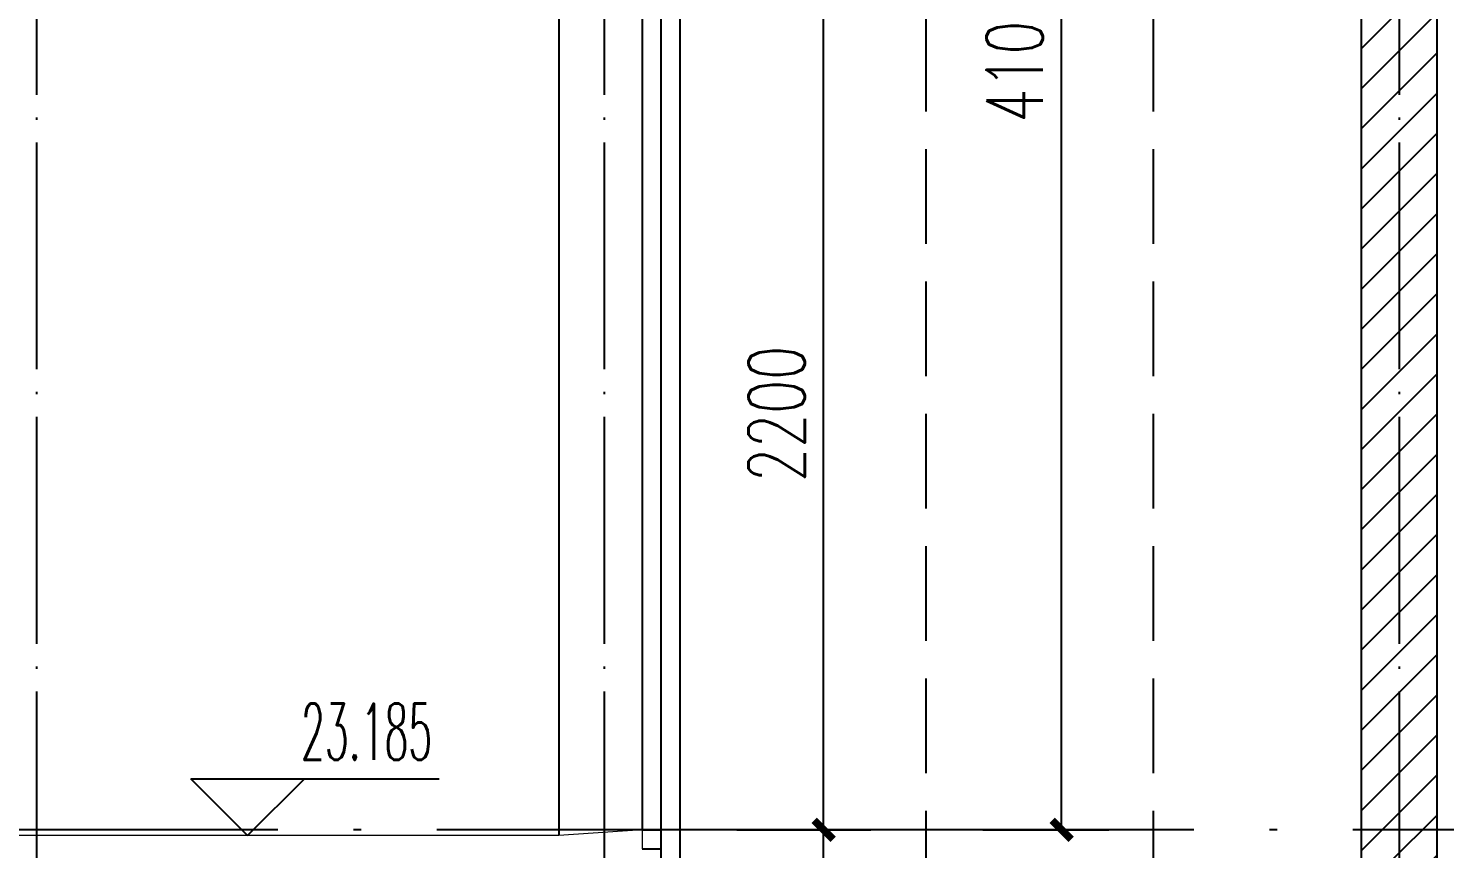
# Model space of a CAD drawing. Extents: x 393367 to 3005760, y 4998 to 826018.
# Drawn here: x 2829629 to 2833372, y 540221 to 542390 of the extents above; entities that cross this region are included whole.
import ezdxf

# ---------------------------------------------------------------- set-up
doc = ezdxf.new("R2010")
doc.units = 0
doc.header["$LTSCALE"] = 1000
doc.linetypes.add('DASH', pattern=[0.35, 0.25, -0.1])
doc.linetypes.add('DOTE', pattern=[2.4200000000000004, 2, -0.2, 0.02, -0.2])
doc.layers.get('0').update_dxf_attribs({"linetype": 'CONTINUOUS'})
doc.layers.get('Defpoints').update_dxf_attribs({"linetype": 'CONTINUOUS'})
for name, color, linetype in [('DIM_ELEV', 3, 'CONTINUOUS'), ('DOTE', 8, 'DOTE'), ('PUB_DIM', 3, 'CONTINUOUS'), ('PUB_HATCH', 8, 'CONTINUOUS'), ('PUB_TEXT', 7, 'CONTINUOUS'), ('WALL', 130, 'CONTINUOUS'), ('WINDOW', 7, 'CONTINUOUS'), ('看线', 251, 'CONTINUOUS'), ('设备', 253, 'CONTINUOUS')]:
    doc.layers.add(name, color=color, linetype=linetype)
doc.layers.add('内粉刷', color=37, linetype='CONTINUOUS', lineweight=9)
doc.styles.add('_TCH_DIM', font='simplex.shx', dxfattribs={"width": 0.65, "bigfont": 'gbcbig.shx'})
doc.styles.add('_TCH_DIM_T3', font='SIMPLEX', dxfattribs={"width": 0.7058823529411765, "bigfont": 'GBCBIG'})
doc.dimstyles.new('_TCH_ARCH&&50', dxfattribs={"dimtxt": 148.75, "dimasz": 50, "dimexe": 125, "dimexo": 150, "dimgap": 50, "dimtad": 1, "dimdec": 0, "dimzin": 0, "dimdsep": 46, "dimtxsty": '_TCH_DIM_T3', "dimblk": 'ARCHTICK', "dimcen": 0.09, "dimclrt": 4, "dimazin": 2, "dimtfac": 1, "dimtdec": 0, "dimtix": 1, "dimtmove": 2, "dimatfit": 3, "dimfxl": 1, "dimtolj": 1, "dimtzin": 0, "dimarcsym": 0})

# ---------------------------------------------------------------- blocks, each defined once
blk = doc.blocks.new('VCXVCVFCVFC')
at = {"layer": '内粉刷'}
for points in [[(1085259.677666716, 26080.13739356657), (1085039.6794246, 26065.13739359911)], [(1085259.677666717, 26080.13739356657), (1085259.677666712, 26030.13739356657)]]:
    blk.add_lwpolyline(points, dxfattribs=at)
blk = doc.blocks.new('FGSDFSFSEFESFES')
at = {"layer": 'WINDOW', "ltscale": 0.8}
for p, q in [((175258.565629547, -121034.0164043898), (175208.565629547, -121034.0164043939)), ((175258.565629547, -121084.0164043898), (175208.565629547, -121084.0164043939)), ((175258.567312682, -123283.9914518287), (175208.567312682, -123283.9914518329)), ((175258.567312682, -123333.9914518287), (175208.567312682, -123333.9914518329))]:
    blk.add_line(p, q, dxfattribs=at)
blk.add_lwpolyline([(175158.5656296834, -123383.9908484927), (175208.565629683, -123383.9908484927), (175208.5656296816, -120983.9908484927), (175158.5656296816, -120983.9908484927), (175158.565629683, -123383.9908484927)], dxfattribs=at)
blk = doc.blocks.new('_ArchTick')
at = {"color": 0, "linetype": 'ByBlock', "const_width": 0.4}
blk.add_lwpolyline([(-0.5, -0.5), (0.5, 0.5)], dxfattribs=at)
blk = doc.blocks.new('*D2383')
at = {"layer": 'Defpoints', "color": 0, "transparency": 16777216}
for p in [(2831351.415067805, 540270.3914149047), (2831730.956313961, 540270.3914149047), (2831351.415067805, 539570.3917902468)]:
    blk.add_point(p, dxfattribs=at)
at = {"layer": 'PUB_DIM', "color": 0, "lineweight": -2, "transparency": 16777216}
for p, q in [((2831501.415067805, 540270.3914149047), (2831855.956313961, 540270.3914149047)), ((2831730.956313961, 539570.3917902468), (2831730.956313961, 540270.3914149047)), ((2831501.415067805, 539570.3917902468), (2831855.956313961, 539570.3917902468))]:
    blk.add_line(p, q, dxfattribs=at)
at = {"layer": 'PUB_DIM', "color": 0, "lineweight": -2, "transparency": 16777216, "xscale": 50, "yscale": 50, "zscale": 50}
for p, rotation in [((2831730.956313961, 540270.3914149047), 90), ((2831730.956313961, 539570.3917902468), 270)]:
    blk.add_blockref('_ArchTick', p, dxfattribs=dict(at, rotation=rotation))
at = {"layer": 'PUB_DIM', "color": 4, "transparency": 16777216, "insert": (2831606.581313961, 539920.3916025762), "char_height": 148.75, "attachment_point": 5, "rotation": 90, "style": '_TCH_DIM_T3'}
blk.add_mtext('\\A1;700', dxfattribs=at)
blk = doc.blocks.new('*D2384')
at = {"layer": 'Defpoints', "color": 0, "transparency": 16777216}
for p in [(2831351.415067805, 542470.3917902426), (2831730.956313961, 542470.3917902426), (2831351.415067805, 540270.3914149047)]:
    blk.add_point(p, dxfattribs=at)
at = {"layer": 'PUB_DIM', "color": 0, "lineweight": -2, "transparency": 16777216}
for p, q in [((2831501.415067805, 542470.3917902426), (2831855.956313961, 542470.3917902426)), ((2831730.956313961, 540270.3914149047), (2831730.956313961, 542470.3917902426)), ((2831501.415067805, 540270.3914149047), (2831855.956313961, 540270.3914149047))]:
    blk.add_line(p, q, dxfattribs=at)
at = {"layer": 'PUB_DIM', "color": 0, "lineweight": -2, "transparency": 16777216, "xscale": 50, "yscale": 50, "zscale": 50}
for p, rotation in [((2831730.956313961, 542470.3917902426), 90), ((2831730.956313961, 540270.3914149047), 270)]:
    blk.add_blockref('_ArchTick', p, dxfattribs=dict(at, rotation=rotation))
at = {"layer": 'PUB_DIM', "color": 4, "transparency": 16777216, "insert": (2831606.581313961, 541370.3916025741), "char_height": 148.75, "attachment_point": 5, "rotation": 90, "style": '_TCH_DIM_T3'}
blk.add_mtext('\\A1;2200', dxfattribs=at)
blk = doc.blocks.new('*D2392')
at = {"layer": 'Defpoints', "color": 0, "transparency": 16777216}
for p in [(2832001.357531869, 544370.3556545629), (2832359.763394161, 544370.3556545629), (2832001.357531869, 540270.3555011209)]:
    blk.add_point(p, dxfattribs=at)
at = {"layer": 'PUB_DIM', "color": 0, "lineweight": -2, "transparency": 16777216}
for p, q in [((2832151.357531869, 544370.3556545629), (2832484.763394161, 544370.3556545629)), ((2832359.763394161, 540270.3555011209), (2832359.763394161, 544370.3556545629)), ((2832151.357531869, 540270.3555011209), (2832484.763394161, 540270.3555011209))]:
    blk.add_line(p, q, dxfattribs=at)
at = {"layer": 'PUB_DIM', "color": 0, "lineweight": -2, "transparency": 16777216, "xscale": 50, "yscale": 50, "zscale": 50}
for p, rotation in [((2832359.763394161, 544370.3556545629), 90), ((2832359.763394161, 540270.3555011209), 270)]:
    blk.add_blockref('_ArchTick', p, dxfattribs=dict(at, rotation=rotation))
at = {"layer": 'PUB_DIM', "color": 4, "transparency": 16777216, "insert": (2832235.388394161, 542320.3555778424), "char_height": 148.75, "attachment_point": 5, "rotation": 90, "style": '_TCH_DIM_T3'}
blk.add_mtext('\\A1;4100', dxfattribs=at)

msp = doc.modelspace()

# ---------------------------------------------------------------- hatches: boundary and pattern name
at = {"layer": 'PUB_HATCH'}
h = msp.add_hatch(dxfattribs=at)
h.set_pattern_fill('普通砖', color=256, scale=30, style=0)
h.set_pattern_definition([(45, (2420988.061288113, 621152.6246958225), (-53.03302980219448, 53.0330298021945), [])])
h.paths.add_polyline_path([(2833351.37655573, 542570.3748137704), (2833151.37655573, 542570.3746691056), (2833151.378280858, 540185.3746691056), (2833351.378280858, 540185.3748137704)])

# ---------------------------------------------------------------- linework, layer by layer
at = {"layer": 'DIM_ELEV', "color": 6}
for p, q in [((2830209.010877276, 540255.3705049192), (2830059.010877276, 540405.3705049192)), ((2830059.010877276, 540405.3705049192), (2830715.010877276, 540405.3705049192)), ((2830209.010877276, 540255.3705049192), (2830359.010877276, 540405.3705049192))]:
    msp.add_line(p, q, dxfattribs=at)
at = {"layer": 'DOTE', "linetype": 'DOTE', "ltscale": 0.3}
for p, q in [((2829651.371098218, 547170.3555244062), (2829651.390408127, 520593.3553740374)), ((2831151.371098218, 547170.3555244062), (2831151.390408127, 520593.3553740374)), ((2833251.371056948, 547170.3555244062), (2833251.390366857, 520593.3553833851))]:
    msp.add_line(p, q, dxfattribs=at)
at = {"layer": 'DOTE', "linetype": 'DOTE'}
msp.add_line((2835129.017777303, 540270.3555011209), (2820961.59393939, 540270.3555011209), dxfattribs=at)
at = {"layer": 'WALL'}
for p, q in [((2833151.37655573, 542570.3746691056), (2833151.378280858, 540185.3746691056)), ((2833351.37655573, 542570.3748137704), (2833351.378280858, 540185.3748137704))]:
    msp.add_line(p, q, dxfattribs=at)
at = {"layer": '内粉刷'}
msp.add_line((2831031.387519652, 540255.5383554017), (2829111.387403494, 540255.5383553475), dxfattribs=at)
at = {"layer": '看线'}
for p, q in [((2831251.323073469, 542470.5198770607), (2831251.321390334, 540270.5448296218)), ((2831031.361563619, 542450.5442746391), (2831031.36156362, 540255.5448296824))]:
    msp.add_line(p, q, dxfattribs=at)
at = {"layer": '设备', "color": 206, "linetype": 'DASH'}
for p, q in [((2832001.357531876, 544520.3553649042), (2832001.357531836, 522470.3555011089)), ((2832601.666762981, 544520.3638048611), (2832601.359453368, 522470.1070466505))]:
    msp.add_line(p, q, dxfattribs=at)

# ---------------------------------------------------------------- block references
at = {"xscale": -1}
msp.add_blockref('FGSDFSFSEFESFES', (3006509.927118285, 663554.5613108565), dxfattribs=at)
msp.add_blockref('VCXVCVFCVFC', (1745991.682139019, 514190.4074360834))

# ---------------------------------------------------------------- texts
at = {"layer": 'PUB_TEXT', "color": 6, "style": '_TCH_DIM', "width": 0.4941176470588236}
msp.add_text('23.185', height=148.75, dxfattribs=at).set_placement((2830350.010877276, 540455.4205049191))

# ---------------------------------------------------------------- dimensions: what is measured, and where the dimension line sits
at = {"layer": 'PUB_DIM'}
for p1, p2, distance, picture, middle in [((2832001.357531869, 540270.3555011209), (2832001.357531869, 544370.3556545629), -358.40586229227483, '*D2392', (2832235.388394161, 542320.3555778424)), ((2831351.415067805, 540270.3914149047), (2831351.415067805, 542470.3917902426), -379.5412461562082, '*D2384', (2831606.581313961, 541370.3916025741)), ((2831351.415067805, 539570.3917902468), (2831351.415067805, 540270.3914149047), -379.5412461562082, '*D2383', (2831606.581313961, 539920.3916025762))]:
    dim = msp.add_aligned_dim(p1=p1, p2=p2, distance=distance, dimstyle='_TCH_ARCH&&50', dxfattribs=at)
    dim.commit()
    dim.dimension.update_dxf_attribs({"geometry": picture, "text_midpoint": middle})

doc.saveas('drawing.dxf')
